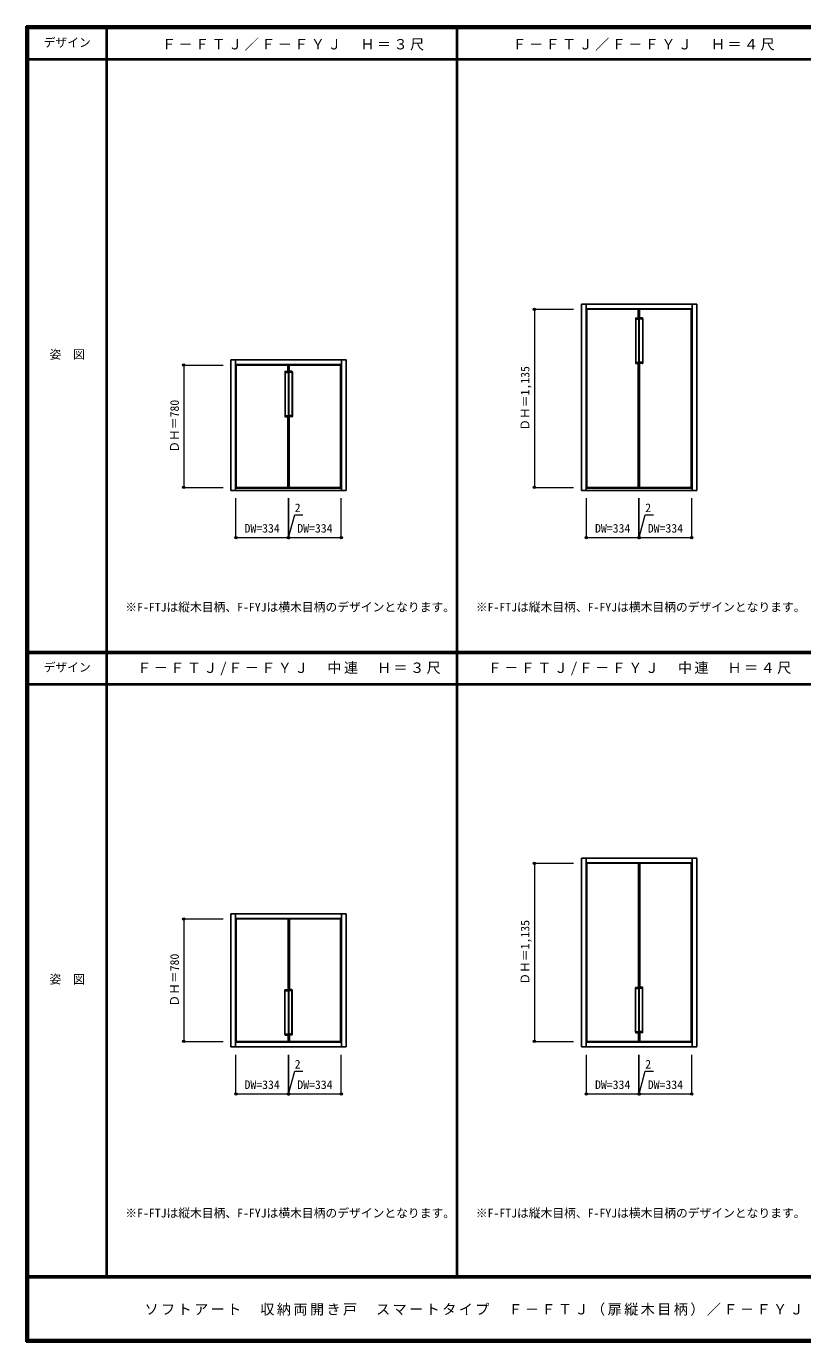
# Model space of a CAD drawing. Units: millimetres, scale not verified. Extents: x -6000 to 5700, y -4307 to 4175.
# Drawn here: x -6000 to -1057, y -4205 to 4175 of the extents above; entities that cross this region are included whole.
import ezdxf
from ezdxf.enums import TextEntityAlignment as Align

# ---------------------------------------------------------------- set-up
doc = ezdxf.new("R2010")
doc.units = ezdxf.units.MM
doc.header["$LTSCALE"] = 30
doc.header["$PDMODE"] = 32
doc.header["$PDSIZE"] = 15
for name, color, linetype, lineweight in [('0-2_扉', 3, 'Continuous', 25), ('0-3_仕上げ', 7, 'Continuous', 18), ('0-4_枠', 3, 'Continuous', 25), ('0-B_寸法', 7, 'Continuous', 9), ('F-1_枠', 6, 'Continuous', 40), ('F-A_文字', 7, 'Continuous', 18)]:
    doc.layers.add(name, color=color, linetype=linetype, lineweight=lineweight)
doc.layers.add('0-A_文字', color=7, linetype='Continuous')
doc.styles.add('ＭＳ ゴシック', font='')
doc.styles.get('ＭＳ ゴシック').set_extended_font_data('MS Gothic')

msp = doc.modelspace()

# ---------------------------------------------------------------- linework, layer by layer
at = {"layer": '0-2_扉'}
for p, q in [((-2099.8, 2372), (-2099.8, 1237)), ((-2097.8, 2372), (-2097.8, 1237)), ((-2097.8, 2372), (-1763.8, 2372)), ((-1763.8, 1237), (-1763.8, 2372)), ((-4331.4, 2017), (-4665.4, 2017)), ((-4665.4, 2017), (-4665.4, 1237)), ((-4331.4, 2017), (-4331.4, 1237)), ((-4329.4, 2017), (-4329.4, 1237)), ((-4329.4, 2017), (-3995.4, 2017)), ((-3995.4, 1237), (-3995.4, 2017)), ((-4331.4, 1237), (-4665.4, 1237)), ((-4329.4, 1237), (-3995.4, 1237)), ((-2099.8, 1237), (-2433.8, 1237)), ((-2097.8, 1237), (-1763.8, 1237)), ((-2099.8, -2291.75), (-2099.8, -1156.75)), ((-2097.8, -1156.75), (-1763.8, -1156.75)), ((-2097.8, -2291.75), (-2097.8, -1156.75)), ((-1763.8, -2291.75), (-1763.8, -1156.75)), ((-4331.4, -1511.75), (-4665.4, -1511.75)), ((-4665.4, -1511.75), (-4665.4, -2291.75)), ((-4331.4, -2291.75), (-4331.4, -1511.75)), ((-4329.4, -1511.75), (-3995.4, -1511.75)), ((-4329.4, -2291.75), (-4329.4, -1511.75)), ((-3995.4, -2291.75), (-3995.4, -1511.75)), ((-4331.4, -2291.75), (-4665.4, -2291.75)), ((-4329.4, -2291.75), (-3995.4, -2291.75)), ((-2099.8, -2291.75), (-2433.8, -2291.75)), ((-2097.8, -2291.75), (-1763.8, -2291.75))]:
    msp.add_line(p, q, dxfattribs=at)
for points in [[(-2099.8, 2372), (-2433.8, 2372), (-2433.8, 1237)], [(-2099.8, -1156.75), (-2433.8, -1156.75), (-2433.8, -2291.75)]]:
    msp.add_lwpolyline(points, dxfattribs=at)
at = {"layer": '0-3_仕上げ'}
for p, q in [((-2433.8, 1237), (-2433.8, 2372)), ((-2433.8, 2372), (-2099.8, 2372)), ((-2429.8, 1237), (-2429.8, 2372)), ((-2103.8, 2317), (-2103.8, 2372)), ((-2099.8, 1237), (-2099.8, 2372)), ((-1763.8, 2372), (-2097.8, 2372)), ((-2097.8, 1237), (-2097.8, 2372)), ((-2093.8, 2317), (-2093.8, 2372)), ((-1767.8, 1237), (-1767.8, 2372)), ((-1763.8, 1237), (-1763.8, 2372)), ((-2122.8, 2314), (-2122.8, 2030)), ((-2119.8, 2317), (-2099.8, 2317)), ((-2119.8, 2306), (-2119.8, 2038)), ((-2116.8, 2309), (-2102.8, 2309)), ((-2103.1, 2317), (-2103.1, 2312)), ((-2099.8, 2312), (-2099.8, 2313.5)), ((-2099.8, 2312), (-2099.8, 2313.5)), ((-2077.8, 2317), (-2097.8, 2317)), ((-2097.8, 2312), (-2097.8, 2313.5)), ((-2097.8, 2312), (-2097.8, 2313.5)), ((-2080.8, 2309), (-2094.8, 2309)), ((-2094.5, 2317), (-2094.5, 2312)), ((-2077.8, 2306), (-2077.8, 2038)), ((-2074.8, 2314), (-2074.8, 2030)), ((-4665.4, 1237), (-4665.4, 2017)), ((-4665.4, 2017), (-4331.4, 2017)), ((-4661.4, 1237), (-4661.4, 2017)), ((-4335.4, 1977), (-4335.4, 2017)), ((-4331.4, 1237), (-4331.4, 2017)), ((-3995.4, 2017), (-4329.4, 2017)), ((-4329.4, 1237), (-4329.4, 2017)), ((-4325.4, 1977), (-4325.4, 2017)), ((-3999.4, 1237), (-3999.4, 2017)), ((-3995.4, 1237), (-3995.4, 2017)), ((-2119.8, 2027), (-2099.8, 2027)), ((-2116.8, 2035), (-2102.8, 2035)), ((-2103.8, 1237), (-2103.8, 2027)), ((-2103.1, 2027), (-2103.1, 2032)), ((-2099.8, 2032), (-2099.8, 2030.5)), ((-2099.8, 2032), (-2099.8, 2030.5)), ((-2099.8, 2032), (-2099.8, 2030.5)), ((-2097.8, 2032), (-2097.8, 2030.5)), ((-2097.8, 2032), (-2097.8, 2030.5)), ((-2097.8, 2032), (-2097.8, 2030.5)), ((-2077.8, 2027), (-2097.8, 2027)), ((-2080.8, 2035), (-2094.8, 2035)), ((-2094.5, 2027), (-2094.5, 2032)), ((-2093.8, 1237), (-2093.8, 2027)), ((-4354.4, 1974), (-4354.4, 1690)), ((-4351.4, 1977), (-4331.4, 1977)), ((-4351.4, 1966), (-4351.4, 1698)), ((-4348.4, 1969), (-4334.4, 1969)), ((-4334.7, 1977), (-4334.7, 1972)), ((-4331.4, 1972), (-4331.4, 1973.5)), ((-4331.4, 1972), (-4331.4, 1973.5)), ((-4309.4, 1977), (-4329.4, 1977)), ((-4329.4, 1972), (-4329.4, 1973.5)), ((-4329.4, 1972), (-4329.4, 1973.5)), ((-4312.4, 1969), (-4326.4, 1969)), ((-4326.1, 1977), (-4326.1, 1972)), ((-4309.4, 1966), (-4309.4, 1698)), ((-4306.4, 1974), (-4306.4, 1690)), ((-4351.4, 1687), (-4331.4, 1687)), ((-4348.4, 1695), (-4334.4, 1695)), ((-4335.4, 1237), (-4335.4, 1687)), ((-4334.7, 1687), (-4334.7, 1692)), ((-4331.4, 1692), (-4331.4, 1690.5)), ((-4331.4, 1692), (-4331.4, 1690.5)), ((-4331.4, 1692), (-4331.4, 1690.5)), ((-4329.4, 1692), (-4329.4, 1690.5)), ((-4329.4, 1692), (-4329.4, 1690.5)), ((-4329.4, 1692), (-4329.4, 1690.5)), ((-4309.4, 1687), (-4329.4, 1687)), ((-4312.4, 1695), (-4326.4, 1695)), ((-4326.1, 1687), (-4326.1, 1692)), ((-4325.4, 1237), (-4325.4, 1687)), ((-4665.4, 1237), (-4331.4, 1237)), ((-3995.4, 1237), (-4329.4, 1237)), ((-2433.8, 1237), (-2099.8, 1237)), ((-1763.8, 1237), (-2097.8, 1237)), ((-2433.8, -2291.75), (-2433.8, -1156.75)), ((-2433.8, -1156.75), (-2099.8, -1156.75)), ((-2429.8, -2291.75), (-2429.8, -1156.75)), ((-2103.8, -1156.75), (-2103.8, -1946.75)), ((-2099.8, -1156.75), (-2099.8, -2291.75)), ((-1763.8, -1156.75), (-2097.8, -1156.75)), ((-2097.8, -1156.75), (-2097.8, -2291.75)), ((-2093.8, -1156.75), (-2093.8, -1946.75)), ((-1767.8, -2291.75), (-1767.8, -1156.75)), ((-1763.8, -2291.75), (-1763.8, -1156.75)), ((-4665.4, -2291.75), (-4665.4, -1511.75)), ((-4665.4, -1511.75), (-4331.4, -1511.75)), ((-4661.4, -2291.75), (-4661.4, -1511.75)), ((-4335.4, -1511.75), (-4335.4, -1961.75)), ((-4331.4, -1511.75), (-4331.4, -2291.75)), ((-3995.4, -1511.75), (-4329.4, -1511.75)), ((-4329.4, -1511.75), (-4329.4, -2291.75)), ((-4325.4, -1511.75), (-4325.4, -1961.75)), ((-3999.4, -2291.75), (-3999.4, -1511.75)), ((-3995.4, -2291.75), (-3995.4, -1511.75)), ((-4354.4, -2248.75), (-4354.4, -1964.75)), ((-4351.4, -1961.75), (-4331.4, -1961.75)), ((-4351.4, -2240.75), (-4351.4, -1972.75)), ((-4348.4, -1969.75), (-4334.4, -1969.75)), ((-4334.7, -1961.75), (-4334.7, -1966.75)), ((-4331.4, -1966.75), (-4331.4, -1965.25)), ((-4331.4, -1966.75), (-4331.4, -1965.25)), ((-4331.4, -1966.75), (-4331.4, -1965.25)), ((-4309.4, -1961.75), (-4329.4, -1961.75)), ((-4329.4, -1966.75), (-4329.4, -1965.25)), ((-4329.4, -1966.75), (-4329.4, -1965.25)), ((-4329.4, -1966.75), (-4329.4, -1965.25)), ((-4312.4, -1969.75), (-4326.4, -1969.75)), ((-4326.1, -1961.75), (-4326.1, -1966.75)), ((-4309.4, -2240.75), (-4309.4, -1972.75)), ((-4306.4, -2248.75), (-4306.4, -1964.75)), ((-2122.8, -2233.75), (-2122.8, -1949.75)), ((-2119.8, -1946.75), (-2099.8, -1946.75)), ((-2119.8, -2225.75), (-2119.8, -1957.75)), ((-2116.8, -1954.75), (-2102.8, -1954.75)), ((-2103.1, -1946.75), (-2103.1, -1951.75)), ((-2099.8, -1951.75), (-2099.8, -1950.25)), ((-2099.8, -1951.75), (-2099.8, -1950.25)), ((-2099.8, -1951.75), (-2099.8, -1950.25)), ((-2077.8, -1946.75), (-2097.8, -1946.75)), ((-2097.8, -1951.75), (-2097.8, -1950.25)), ((-2097.8, -1951.75), (-2097.8, -1950.25)), ((-2097.8, -1951.75), (-2097.8, -1950.25)), ((-2080.8, -1954.75), (-2094.8, -1954.75)), ((-2094.5, -1946.75), (-2094.5, -1951.75)), ((-2077.8, -2225.75), (-2077.8, -1957.75)), ((-2074.8, -2233.75), (-2074.8, -1949.75)), ((-4351.4, -2251.75), (-4331.4, -2251.75)), ((-4348.4, -2243.75), (-4334.4, -2243.75)), ((-4335.4, -2251.75), (-4335.4, -2291.75)), ((-4334.7, -2251.75), (-4334.7, -2246.75)), ((-4331.4, -2246.75), (-4331.4, -2248.25)), ((-4331.4, -2246.75), (-4331.4, -2248.25)), ((-4329.4, -2246.75), (-4329.4, -2248.25)), ((-4329.4, -2246.75), (-4329.4, -2248.25)), ((-4309.4, -2251.75), (-4329.4, -2251.75)), ((-4312.4, -2243.75), (-4326.4, -2243.75)), ((-4326.1, -2251.75), (-4326.1, -2246.75)), ((-4325.4, -2251.75), (-4325.4, -2291.75)), ((-2119.8, -2236.75), (-2099.8, -2236.75)), ((-2116.8, -2228.75), (-2102.8, -2228.75)), ((-2103.8, -2236.75), (-2103.8, -2291.75)), ((-2103.1, -2236.75), (-2103.1, -2231.75)), ((-2099.8, -2231.75), (-2099.8, -2233.25)), ((-2099.8, -2231.75), (-2099.8, -2233.25)), ((-2097.8, -2231.75), (-2097.8, -2233.25)), ((-2097.8, -2231.75), (-2097.8, -2233.25)), ((-2077.8, -2236.75), (-2097.8, -2236.75)), ((-2080.8, -2228.75), (-2094.8, -2228.75)), ((-2094.5, -2236.75), (-2094.5, -2231.75)), ((-2093.8, -2236.75), (-2093.8, -2291.75)), ((-4665.4, -2291.75), (-4331.4, -2291.75)), ((-3995.4, -2291.75), (-4329.4, -2291.75)), ((-2433.8, -2291.75), (-2099.8, -2291.75)), ((-1763.8, -2291.75), (-2097.8, -2291.75))]:
    msp.add_line(p, q, dxfattribs=at)
for centre, start, end in [((-2119.8, 2314), 90, 180), ((-2116.8, 2306), 90, 180), ((-2102.8, 2312), 270, 0), ((-2094.8, 2312), 180, 270), ((-2080.8, 2306), 0, 90), ((-2077.8, 2314), 0, 90), ((-2119.8, 2030), 180, 270), ((-2116.8, 2038), 180, 270), ((-2102.8, 2032), 0, 90), ((-2094.8, 2032), 90, 180), ((-2080.8, 2038), 270, 0), ((-2077.8, 2030), 270, 0), ((-4351.4, 1974), 90, 180), ((-4348.4, 1966), 90, 180), ((-4334.4, 1972), 270, 0), ((-4326.4, 1972), 180, 270), ((-4312.4, 1966), 0, 90), ((-4309.4, 1974), 0, 90), ((-4351.4, 1690), 180, 270), ((-4348.4, 1698), 180, 270), ((-4334.4, 1692), 0, 90), ((-4326.4, 1692), 90, 180), ((-4312.4, 1698), 270, 0), ((-4309.4, 1690), 270, 0), ((-4351.4, -1964.75), 90, 180), ((-4348.4, -1972.75), 90, 180), ((-4334.4, -1966.75), 270, 0), ((-4326.4, -1966.75), 180, 270), ((-4312.4, -1972.75), 0, 90), ((-4309.4, -1964.75), 0, 90), ((-2119.8, -1949.75), 90, 180), ((-2116.8, -1957.75), 90, 180), ((-2102.8, -1951.75), 270, 0), ((-2094.8, -1951.75), 180, 270), ((-2080.8, -1957.75), 0, 90), ((-2077.8, -1949.75), 0, 90), ((-4351.4, -2248.75), 180, 270), ((-4348.4, -2240.75), 180, 270), ((-4334.4, -2246.75), 0, 90), ((-4326.4, -2246.75), 90, 180), ((-4312.4, -2240.75), 270, 0), ((-4309.4, -2248.75), 270, 0), ((-2119.8, -2233.75), 180, 270), ((-2116.8, -2225.75), 180, 270), ((-2102.8, -2231.75), 0, 90), ((-2094.8, -2231.75), 90, 180), ((-2080.8, -2225.75), 270, 0), ((-2077.8, -2233.75), 270, 0)]:
    msp.add_arc(centre, 3, start, end, dxfattribs=at)
at = {"layer": '0-4_枠'}
for p, q in [((-2465.8, 1218), (-2465.8, 2405)), ((-2465.8, 2405), (-1731.8, 2405)), ((-2435.8, 1218), (-2435.8, 2405)), ((-2435.8, 2375), (-1761.8, 2375)), ((-1761.8, 1218), (-1761.8, 2405)), ((-1731.8, 1218), (-1731.8, 2405)), ((-4697.4, 1218), (-4697.4, 2050)), ((-4697.4, 2050), (-3963.4, 2050)), ((-4667.4, 1218), (-4667.4, 2050)), ((-4667.4, 2020), (-3993.4, 2020)), ((-3993.4, 1218), (-3993.4, 2050)), ((-3963.4, 1218), (-3963.4, 2050)), ((-4697.4, 1218), (-3963.4, 1218)), ((-4667.4, 1233), (-3993.4, 1233)), ((-2465.8, 1218), (-1731.8, 1218)), ((-2435.8, 1233), (-1761.8, 1233)), ((-2465.8, -1123.75), (-1731.8, -1123.75)), ((-2465.8, -2326.75), (-2465.8, -1123.75)), ((-2435.8, -2326.75), (-2435.8, -1123.75)), ((-2435.8, -1153.75), (-1761.8, -1153.75)), ((-1761.8, -2326.75), (-1761.8, -1123.75)), ((-1731.8, -2326.75), (-1731.8, -1123.75)), ((-4697.4, -1478.75), (-3963.4, -1478.75)), ((-4697.4, -2326.75), (-4697.4, -1478.75)), ((-4667.4, -2326.75), (-4667.4, -1478.75)), ((-3993.4, -2326.75), (-3993.4, -1478.75)), ((-3963.4, -2326.75), (-3963.4, -1478.75)), ((-4667.4, -1508.75), (-3993.4, -1508.75)), ((-4697.4, -2326.75), (-3963.4, -2326.75)), ((-4667.4, -2296.75), (-3993.4, -2296.75)), ((-2465.8, -2326.75), (-1731.8, -2326.75)), ((-2435.8, -2296.75), (-1761.8, -2296.75))]:
    msp.add_line(p, q, dxfattribs=at)
at = {"layer": '0-B_寸法', "color": 4}
for p, q in [((-2765.8, 2372), (-2765.8, 1237)), ((-2765.8, 2372), (-2515.8, 2372)), ((-4997.4, 2017), (-4997.4, 1237)), ((-4997.4, 2017), (-4747.4, 2017)), ((-4997.4, 1237), (-4747.4, 1237)), ((-2765.8, 1237), (-2515.8, 1237)), ((-4665.4, 918), (-4665.4, 1168)), ((-4331.4, 918), (-4331.4, 1168)), ((-2433.8, 918), (-2433.8, 1168)), ((-2099.8, 918), (-2099.8, 1168)), ((-4665.4, 918), (-4331.4, 918)), ((-2433.8, 918), (-2099.8, 918)), ((-2765.8, -1156.75), (-2765.8, -2291.75)), ((-2765.8, -1156.75), (-2515.8, -1156.75)), ((-4997.4, -1511.75), (-4997.4, -2291.75)), ((-4997.4, -1511.75), (-4747.4, -1511.75)), ((-4997.4, -2291.75), (-4747.4, -2291.75)), ((-2765.8, -2291.75), (-2515.8, -2291.75)), ((-4665.4, -2626.75), (-4665.4, -2376.75)), ((-4331.4, -2626.75), (-4331.4, -2376.75)), ((-2433.8, -2626.75), (-2433.8, -2376.75)), ((-2099.8, -2626.75), (-2099.8, -2376.75)), ((-4665.4, -2626.75), (-4331.4, -2626.75)), ((-2433.8, -2626.75), (-2099.8, -2626.75))]:
    msp.add_line(p, q, dxfattribs=at)
for points in [[(-4331.4, 918), (-4329.4, 918), (-4329.4, 1168)], [(-4329.4, 918), (-3995.4, 918), (-3995.4, 1168)], [(-2099.8, 918), (-2097.8, 918), (-2097.8, 1168)], [(-2097.8, 918), (-1763.8, 918), (-1763.8, 1168)], [(-4330.4, 918), (-4291.43, 1063.45), (-4239.49, 1063.45)], [(-2098.8, 918), (-2059.83, 1063.45), (-2007.89, 1063.45)], [(-4331.4, -2626.75), (-4329.4, -2626.75), (-4329.4, -2376.75)], [(-4329.4, -2626.75), (-3995.4, -2626.75), (-3995.4, -2376.75)], [(-2099.8, -2626.75), (-2097.8, -2626.75), (-2097.8, -2376.75)], [(-2097.8, -2626.75), (-1763.8, -2626.75), (-1763.8, -2376.75)], [(-4330.4, -2626.75), (-4291.43, -2481.3), (-4239.49, -2481.3)], [(-2098.8, -2626.75), (-2059.83, -2481.3), (-2007.89, -2481.3)]]:
    msp.add_lwpolyline(points, dxfattribs=at)
at = {"layer": '0-B_寸法'}
for p in [(-2765.8, 2372), (-4997.4, 2017), (-4997.4, 1237), (-2765.8, 1237), (-4665.4, 918), (-4331.4, 918), (-4329.4, 918), (-3995.4, 918), (-2433.8, 918), (-2099.8, 918), (-2097.8, 918), (-1763.8, 918), (-2765.8, -1156.75), (-4997.4, -1511.75), (-4997.4, -2291.75), (-2765.8, -2291.75), (-4665.4, -2626.75), (-4331.4, -2626.75), (-4329.4, -2626.75), (-3995.4, -2626.75), (-2433.8, -2626.75), (-2099.8, -2626.75), (-2097.8, -2626.75), (-1763.8, -2626.75)]:
    msp.add_point(p, dxfattribs=at)
at = {"layer": 'F-1_枠'}
for p, q in [((-6000, 4175), (5700, 4175)), ((-6000, 4175), (-6000, -4205)), ((-6000, 4170), (5700, 4170)), ((-6000, 4165), (5700, 4165)), ((-5995, 4175), (-5995, -4205)), ((-5990, 4175), (-5990, -4205)), ((-5490, 4175), (-5490, -3790)), ((-3258.4, 4175), (-3258.4, -3790)), ((-6000, 3965), (5700, 3965)), ((-5990, 190.5), (5690, 190.5)), ((-5990, 187.5), (5690, 187.5)), ((-5990, 184.5), (5690, 184.5)), ((-5990, -15.5), (5690, -15.5)), ((5700, -3790), (-6000, -3790)), ((5700, -3795), (-6000, -3795)), ((5700, -4195), (-6000, -4195)), ((5700, -4200), (-6000, -4200)), ((5700, -4205), (-6000, -4205))]:
    msp.add_line(p, q, dxfattribs=at)

# ---------------------------------------------------------------- texts
at = {"layer": '0-A_文字', "style": 'ＭＳ ゴシック'}
for p in [(-5370, 430.5), (-3138.4, 430.5), (-5370, -3430), (-3138.4, -3430)]:
    msp.add_text('※F-FTJは縦木目柄、F-FYJは横木目柄のデザインとなります。', height=54.99, dxfattribs=at).set_placement(p, align=Align.BOTTOM_LEFT)
at = {"layer": '0-A_文字', "char_height": 65.98, "attachment_point": 7, "style": 'ＭＳ ゴシック'}
for s, insert in [('\\T1.17;Ｆ－ＦＴＪ／Ｆ－ＦＹＪ\u3000Ｈ＝３尺', (-5136.65, 4020)), ('\\T1.17;Ｆ－ＦＴＪ／Ｆ－ＦＹＪ\u3000Ｈ＝４尺', (-2905.05, 4020)), ('\\T1.17;Ｆ－ＦＴＪ/Ｆ－ＦＹＪ\u3000中連\u3000Ｈ＝３尺', (-5294.15, 39.5)), ('\\T1.17;Ｆ－ＦＴＪ/Ｆ－ＦＹＪ\u3000中連\u3000Ｈ＝４尺', (-3062.55, 39.5))]:
    msp.add_mtext(s, dxfattribs=dict(at, insert=insert))
at = {"layer": '0-B_寸法', "style": 'ＭＳ ゴシック'}
for s, p in [('ＤＨ＝1,135', (-2780.8, 1598.25)), ('ＤＨ＝780', (-5012.4, 1458.25)), ('ＤＨ＝1,135', (-2780.8, -1930.5)), ('ＤＨ＝780', (-5012.4, -2070.5))]:
    msp.add_text(s, height=54.99, rotation=90, dxfattribs=at).set_placement(p, align=Align.BOTTOM_LEFT)
for s, p in [('2', (-4291.43, 1063.45)), ('2', (-2059.83, 1063.45)), ('DW=334', (-4610.9, 933)), ('DW=334', (-4274.9, 933)), ('DW=334', (-2379.3, 933)), ('DW=334', (-2043.3, 933)), ('2', (-4291.43, -2481.3)), ('2', (-2059.83, -2481.3)), ('DW=334', (-4610.9, -2611.75)), ('DW=334', (-4274.9, -2611.75)), ('DW=334', (-2379.3, -2611.75)), ('DW=334', (-2043.3, -2611.75))]:
    msp.add_text(s, height=54.99, dxfattribs=at).set_placement(p, align=Align.BOTTOM_LEFT)
at = {"layer": 'F-A_文字', "style": 'ＭＳ ゴシック'}
for s, p in [('デザイン', (-5890, 4027.5)), ('姿\u3000図', (-5852.5, 2040.25)), ('デザイン', (-5890, 47)), ('姿\u3000図', (-5852.5, -1940.25))]:
    msp.add_text(s, height=54.99, dxfattribs=at).set_placement(p, align=Align.BOTTOM_LEFT)
at = {"layer": 'F-A_文字', "insert": (-5247.55, -4040), "char_height": 65.98, "attachment_point": 7, "style": 'ＭＳ ゴシック'}
msp.add_mtext('\\T1.17;ソフトアート\u3000収納両開き戸\u3000スマートタイプ\u3000Ｆ－ＦＴＪ（扉縦木目柄）／Ｆ－ＦＹＪ（扉横木目柄）', dxfattribs=at)

doc.saveas('drawing.dxf')
